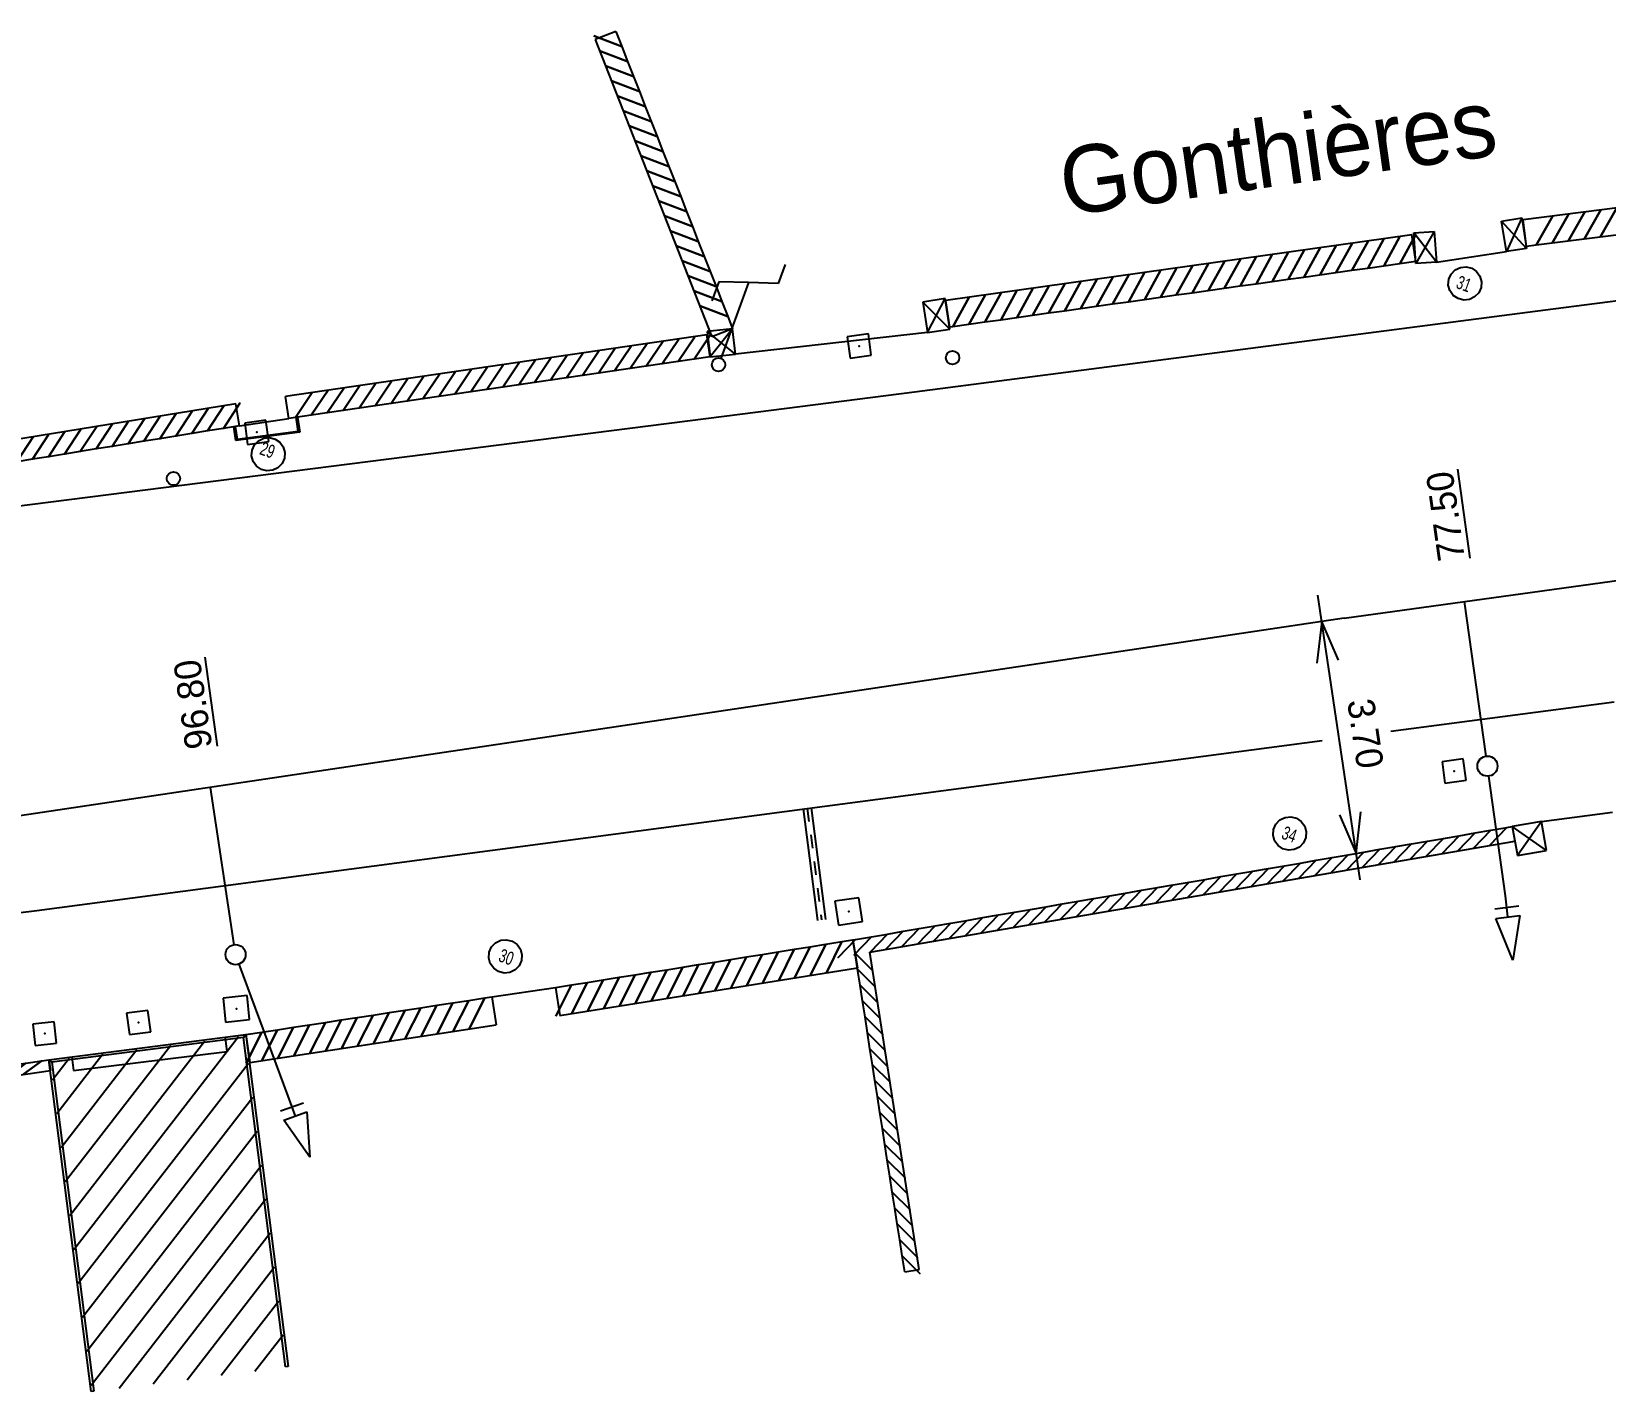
# Model space of a CAD drawing. Extents: x -215 to 206, y -120 to -34.
# Drawn here: x 81.28 to 104.72, y -84.04 to -63.8 of the extents above; entities that cross this region are included whole.
import ezdxf
from ezdxf.enums import TextEntityAlignment as Align

# ---------------------------------------------------------------- set-up
doc = ezdxf.new("R2010")
doc.units = 0
doc.header["$MEASUREMENT"] = 0
for name, color, linetype in [('C_BAT_INDI', 7, 'CONTINUOUS'), ('C_BAT_INDU', 7, 'CONTINUOUS'), ('TOP$BATI', 7, 'CONTINUOUS')]:
    doc.layers.add(name, color=color, linetype=linetype)
doc.styles.add('txt', font='TXT', dxfattribs={"height": 0.2})

# ---------------------------------------------------------------- blocks, each defined once
blk = doc.blocks.new('FLECH')
at = {"layer": 'C_BAT_INDU', "color": 1, "linetype": 'Continuous'}
blk.add_lwpolyline([(-0.1294, 0.483), (0, 0), (0.1294, 0.483)], dxfattribs=at)
blk = doc.blocks.new('FLEC')
at = {"layer": 'C_BAT_INDU', "color": 1, "linetype": 'Continuous', "xscale": 24.99905005097397, "yscale": 24.99905005097397, "zscale": 25.00093132415669, "rotation": 90.00065102824891}
blk.add_blockref('FLECH', (0, 0), dxfattribs=at)
blk = doc.blocks.new('BRANC')
at = {"layer": 'C_BAT_INDU', "color": 5, "linetype": 'Continuous'}
for p, q in [((-24.1355, 0.1509, -0.0006), (-7.9202, 4.518, -0.0013)), ((-7.9196, -4.5168, 0.0002), (-24.1355, 0.1509, -0.0006)), ((-7.9211, -0.0006, -0.0002), (0, 0)), ((-7.9202, 4.518, -0.0013), (-7.9196, -4.5168, 0.0002)), ((-4.2835, 4.5178, -0.0017), (-4.2829, -4.517, -0.0001))]:
    blk.add_line(p, q, dxfattribs=at)

msp = doc.modelspace()

# ---------------------------------------------------------------- linework, layer by layer
at = {"layer": 'C_BAT_INDI', "color": 5, "linetype": 'Continuous'}
for p, q in [((100.827, -72.532, 997.356), (110.567, -71.187, -0.028)), ((102.94, -74.584, 997.924), (102.622, -72.285, 997.924)), ((100.827, -72.532, 997.356), (81.008, -75.49, 996.911)), ((103.228, -76.665, 997.924), (102.981, -74.882, 997.924)), ((84.298, -77.392, 996.943), (83.948, -75.051, 996.943)), ((85.102, -79.645, 251.382), (84.372, -77.681, 947.136))]:
    msp.add_line(p, q, dxfattribs=at)
at = {"layer": 'C_BAT_INDI', "color": 1, "linetype": 'Continuous'}
msp.add_line((101.067, -76.428, 997.349), (100.434, -72.187, 997.349), dxfattribs=at)
at = {"layer": 'C_BAT_INDI', "color": 5, "linetype": 'Continuous'}
for centre in [(102.961, -74.733, 997.924), (84.32, -77.54, 996.943)]:
    msp.add_circle(centre, 0.15, dxfattribs=at)
at = {"layer": 'TOP$BATI', "color": 7, "linetype": 'Continuous'}
for p, q in [((90.07, -64.02, 997.606), (89.653, -63.861, 997.606)), ((89.653, -63.861, 997.606), (90.07, -64.02, 997.606)), ((89.982, -63.796, 997.606), (89.675, -63.917, 997.606)), ((89.675, -63.917, 997.606), (91.414, -68.342, 997.606)), ((89.982, -63.796, 997.606), (90.07, -64.02, 997.606)), ((90.158, -64.243, 997.606), (89.741, -64.085, 997.606)), ((89.741, -64.085, 997.606), (90.158, -64.243, 997.606)), ((90.07, -64.02, 997.606), (90.158, -64.243, 997.606)), ((90.246, -64.466, 997.606), (89.829, -64.308, 997.606)), ((89.829, -64.308, 997.606), (90.246, -64.466, 997.606)), ((90.158, -64.243, 997.606), (90.246, -64.466, 997.606)), ((90.333, -64.69, 997.606), (89.916, -64.531, 997.606)), ((89.916, -64.531, 997.606), (90.333, -64.69, 997.606)), ((90.246, -64.466, 997.606), (90.333, -64.69, 997.606)), ((90.333, -64.69, 997.606), (90.421, -64.913, 997.606)), ((90.421, -64.913, 997.606), (90.004, -64.755, 997.606)), ((90.004, -64.755, 997.606), (90.421, -64.913, 997.606)), ((90.421, -64.913, 997.606), (90.509, -65.137, 997.606)), ((90.509, -65.137, 997.606), (90.092, -64.978, 997.606)), ((90.092, -64.978, 997.606), (90.509, -65.137, 997.606)), ((90.509, -65.137, 997.606), (90.597, -65.36, 997.606)), ((90.597, -65.36, 997.606), (90.18, -65.201, 997.606)), ((90.18, -65.201, 997.606), (90.597, -65.36, 997.606)), ((90.597, -65.36, 997.606), (90.684, -65.583, 997.606)), ((90.684, -65.583, 997.606), (90.268, -65.425, 997.606)), ((90.268, -65.425, 997.606), (90.684, -65.583, 997.606)), ((90.684, -65.583, 997.606), (90.772, -65.807, 997.606)), ((90.772, -65.807, 997.606), (90.355, -65.648, 997.606)), ((90.355, -65.648, 997.606), (90.772, -65.807, 997.606)), ((90.772, -65.807, 997.606), (90.86, -66.03, 997.606)), ((90.86, -66.03, 997.606), (90.443, -65.871, 997.606)), ((90.443, -65.871, 997.606), (90.86, -66.03, 997.606)), ((90.948, -66.254, 997.606), (90.531, -66.095, 997.606)), ((90.531, -66.095, 997.606), (90.948, -66.254, 997.606)), ((90.86, -66.03, 997.606), (90.948, -66.254, 997.606)), ((109.116, -65.89, 998.365), (103.491, -66.599, 998.365)), ((91.035, -66.477, 997.606), (90.619, -66.318, 997.606)), ((90.619, -66.318, 997.606), (91.035, -66.477, 997.606)), ((90.948, -66.254, 997.606), (91.035, -66.477, 997.606)), ((91.123, -66.7, 997.606), (90.707, -66.542, 997.606)), ((90.707, -66.542, 997.606), (91.123, -66.7, 997.606)), ((91.035, -66.477, 997.606), (91.123, -66.7, 997.606)), ((103.689, -66.977, 998.365), (103.937, -66.543, 998.365)), ((103.937, -66.543, 998.365), (103.689, -66.977, 998.365)), ((103.927, -66.947, 998.365), (104.175, -66.513, 998.365)), ((104.175, -66.513, 998.365), (103.927, -66.947, 998.365)), ((104.165, -66.917, 998.365), (104.413, -66.483, 998.365)), ((104.413, -66.483, 998.365), (104.165, -66.917, 998.365)), ((104.403, -66.887, 998.365), (104.651, -66.453, 998.365)), ((104.651, -66.453, 998.365), (104.403, -66.887, 998.365)), ((104.642, -66.857, 998.365), (104.889, -66.423, 998.365)), ((104.889, -66.423, 998.365), (104.642, -66.857, 998.365)), ((91.211, -66.924, 997.606), (90.794, -66.765, 997.606)), ((90.794, -66.765, 997.606), (91.211, -66.924, 997.606)), ((91.123, -66.7, 997.606), (91.211, -66.924, 997.606)), ((101.866, -66.794, 998.231), (102.17, -66.774, 998.231)), ((101.866, -66.794, 998.231), (102.17, -66.774, 998.231)), ((101.897, -67.252, 998.231), (101.866, -66.794, 998.231)), ((102.201, -67.232, 998.231), (101.866, -66.794, 998.231)), ((102.17, -66.774, 998.231), (101.897, -67.252, 998.231)), ((102.17, -66.774, 998.231), (102.201, -67.232, 998.231)), ((103.172, -66.619, 998.232), (103.473, -66.573, 998.232)), ((103.172, -66.619, 998.232), (103.473, -66.573, 998.232)), ((103.243, -67.073, 998.232), (103.172, -66.619, 998.232)), ((103.543, -67.026, 998.232), (103.172, -66.619, 998.232)), ((103.473, -66.573, 998.232), (103.243, -67.073, 998.232)), ((103.473, -66.573, 998.232), (103.543, -67.026, 998.232)), ((103.541, -66.996, 998.097), (103.491, -66.599, 998.097)), ((103.938, -67.924, 996.853), (114.298, -66.613, 996.853)), ((91.299, -67.147, 997.606), (90.882, -66.988, 997.606)), ((90.882, -66.988, 997.606), (91.299, -67.147, 997.606)), ((91.211, -66.924, 997.606), (91.299, -67.147, 997.606)), ((101.837, -66.826, 998.028), (94.898, -67.803, 998.028)), ((100.229, -67.457, 998.028), (100.471, -67.019, 998.028)), ((100.471, -67.019, 998.028), (100.229, -67.457, 998.028)), ((100.467, -67.423, 998.028), (100.708, -66.985, 998.028)), ((100.708, -66.985, 998.028), (100.467, -67.423, 998.028)), ((100.705, -67.39, 998.028), (100.946, -66.952, 998.028)), ((100.946, -66.952, 998.028), (100.705, -67.39, 998.028)), ((100.942, -67.356, 998.028), (101.184, -66.918, 998.028)), ((101.184, -66.918, 998.028), (100.942, -67.356, 998.028)), ((101.18, -67.323, 998.028), (101.421, -66.885, 998.028)), ((101.421, -66.885, 998.028), (101.18, -67.323, 998.028)), ((101.418, -67.289, 998.028), (101.659, -66.851, 998.028)), ((101.659, -66.851, 998.028), (101.418, -67.289, 998.028)), ((101.655, -67.256, 998.028), (101.897, -66.818, 998.028)), ((101.897, -66.818, 998.028), (101.655, -67.256, 998.028)), ((101.893, -67.222, 998.028), (101.837, -66.826, 998.028)), ((103.543, -67.026, 998.232), (103.243, -67.073, 998.232)), ((103.689, -66.977, 998.365), (103.541, -66.996, 998.365)), ((103.927, -66.947, 998.365), (103.689, -66.977, 998.365)), ((104.165, -66.917, 998.365), (103.927, -66.947, 998.365)), ((104.403, -66.887, 998.365), (104.165, -66.917, 998.365)), ((104.642, -66.857, 998.365), (104.403, -66.887, 998.365)), ((104.88, -66.827, 998.365), (104.642, -66.857, 998.365)), ((91.387, -67.37, 997.606), (90.97, -67.212, 997.606)), ((90.97, -67.212, 997.606), (91.387, -67.37, 997.606)), ((91.299, -67.147, 997.606), (91.387, -67.37, 997.606)), ((92.502, -67.266, 997.513), (92.4, -67.547, 997.513)), ((98.566, -67.691, 998.028), (98.807, -67.253, 998.028)), ((98.807, -67.253, 998.028), (98.566, -67.691, 998.028)), ((98.803, -67.657, 998.028), (99.045, -67.219, 998.028)), ((99.045, -67.219, 998.028), (98.803, -67.657, 998.028)), ((99.041, -67.624, 998.028), (99.282, -67.186, 998.028)), ((99.282, -67.186, 998.028), (99.041, -67.624, 998.028)), ((99.279, -67.59, 998.028), (99.52, -67.152, 998.028)), ((99.52, -67.152, 998.028), (99.279, -67.59, 998.028)), ((99.517, -67.557, 998.028), (99.758, -67.119, 998.028)), ((99.758, -67.119, 998.028), (99.517, -67.557, 998.028)), ((99.754, -67.523, 998.028), (99.996, -67.085, 998.028)), ((99.996, -67.085, 998.028), (99.754, -67.523, 998.028)), ((99.992, -67.49, 998.028), (100.233, -67.052, 998.028)), ((100.233, -67.052, 998.028), (99.992, -67.49, 998.028)), ((101.655, -67.256, 998.028), (101.418, -67.289, 998.028)), ((101.893, -67.222, 998.028), (101.655, -67.256, 998.028)), ((102.201, -67.232, 998.231), (101.897, -67.252, 998.231)), ((102.201, -67.232, 998.231), (103.243, -67.073, 998.231)), ((91.475, -67.594, 997.606), (91.058, -67.435, 997.606)), ((91.058, -67.435, 997.606), (91.475, -67.594, 997.606)), ((91.387, -67.37, 997.606), (91.475, -67.594, 997.606)), ((96.902, -67.925, 998.028), (97.144, -67.487, 998.028)), ((97.144, -67.487, 998.028), (96.902, -67.925, 998.028)), ((97.14, -67.891, 998.028), (97.381, -67.453, 998.028)), ((97.381, -67.453, 998.028), (97.14, -67.891, 998.028)), ((97.378, -67.858, 998.028), (97.619, -67.42, 998.028)), ((97.619, -67.42, 998.028), (97.378, -67.858, 998.028)), ((97.615, -67.824, 998.028), (97.857, -67.386, 998.028)), ((97.857, -67.386, 998.028), (97.615, -67.824, 998.028)), ((97.853, -67.791, 998.028), (98.094, -67.353, 998.028)), ((98.094, -67.353, 998.028), (97.853, -67.791, 998.028)), ((98.091, -67.758, 998.028), (98.332, -67.32, 998.028)), ((98.332, -67.32, 998.028), (98.091, -67.758, 998.028)), ((98.328, -67.724, 998.028), (98.57, -67.286, 998.028)), ((98.57, -67.286, 998.028), (98.328, -67.724, 998.028)), ((99.992, -67.49, 998.028), (99.754, -67.523, 998.028)), ((100.229, -67.457, 998.028), (99.992, -67.49, 998.028)), ((100.467, -67.423, 998.028), (100.229, -67.457, 998.028)), ((100.705, -67.39, 998.028), (100.467, -67.423, 998.028)), ((100.942, -67.356, 998.028), (100.705, -67.39, 998.028)), ((101.18, -67.323, 998.028), (100.942, -67.356, 998.028)), ((101.418, -67.289, 998.028), (101.18, -67.323, 998.028)), ((102.379, -67.572, 991.352), (102.385, -67.486, 991.352)), ((102.385, -67.486, 991.352), (102.421, -67.407, 991.352)), ((102.421, -67.407, 991.352), (102.481, -67.346, 991.352)), ((102.481, -67.346, 991.352), (102.559, -67.308, 991.352)), ((102.559, -67.308, 991.352), (102.644, -67.3, 991.352)), ((102.644, -67.3, 991.352), (102.728, -67.321, 991.352)), ((102.728, -67.321, 991.352), (102.799, -67.369, 991.352)), ((102.799, -67.369, 991.352), (102.85, -67.439, 991.352)), ((102.85, -67.439, 991.352), (102.873, -67.522, 991.352)), ((91.562, -67.817, 997.606), (91.145, -67.659, 997.606)), ((91.145, -67.659, 997.606), (91.562, -67.817, 997.606)), ((91.514, -67.523, 997.513), (91.412, -67.805, 997.513)), ((91.475, -67.594, 997.606), (91.562, -67.817, 997.606)), ((91.957, -67.535, 997.513), (91.514, -67.523, 997.513)), ((91.957, -67.535, 997.513), (91.547, -68.663, 997.513)), ((92.4, -67.547, 997.513), (91.957, -67.535, 997.513)), ((95.239, -68.159, 998.028), (95.48, -67.721, 998.028)), ((95.48, -67.721, 998.028), (95.239, -68.159, 998.028)), ((95.476, -68.125, 998.028), (95.718, -67.687, 998.028)), ((95.718, -67.687, 998.028), (95.476, -68.125, 998.028)), ((95.714, -68.092, 998.028), (95.955, -67.654, 998.028)), ((95.955, -67.654, 998.028), (95.714, -68.092, 998.028)), ((95.952, -68.058, 998.028), (96.193, -67.621, 998.028)), ((96.193, -67.621, 998.028), (95.952, -68.058, 998.028)), ((96.189, -68.025, 998.028), (96.431, -67.587, 998.028)), ((96.431, -67.587, 998.028), (96.189, -68.025, 998.028)), ((96.427, -67.992, 998.028), (96.668, -67.554, 998.028)), ((96.668, -67.554, 998.028), (96.427, -67.992, 998.028)), ((96.665, -67.958, 998.028), (96.906, -67.52, 998.028)), ((96.906, -67.52, 998.028), (96.665, -67.958, 998.028)), ((98.328, -67.724, 998.028), (98.091, -67.758, 998.028)), ((98.566, -67.691, 998.028), (98.328, -67.724, 998.028)), ((98.803, -67.657, 998.028), (98.566, -67.691, 998.028)), ((99.041, -67.624, 998.028), (98.803, -67.657, 998.028)), ((99.279, -67.59, 998.028), (99.041, -67.624, 998.028)), ((99.517, -67.557, 998.028), (99.279, -67.59, 998.028)), ((99.754, -67.523, 998.028), (99.517, -67.557, 998.028)), ((102.402, -67.655, 991.352), (102.379, -67.572, 991.352)), ((102.453, -67.725, 991.352), (102.402, -67.655, 991.352)), ((102.524, -67.774, 991.352), (102.453, -67.725, 991.352)), ((102.831, -67.687, 991.352), (102.771, -67.749, 991.352)), ((102.867, -67.608, 991.352), (102.831, -67.687, 991.352)), ((102.873, -67.522, 991.352), (102.867, -67.608, 991.352)), ((91.65, -68.04, 997.606), (91.233, -67.882, 997.606)), ((91.233, -67.882, 997.606), (91.65, -68.04, 997.606)), ((91.562, -67.817, 997.606), (91.65, -68.04, 997.606)), ((94.431, -69.159, 996.853), (103.938, -67.924, 996.853)), ((94.889, -67.774, 997.632), (94.554, -67.824, 997.632)), ((94.889, -67.774, 997.632), (94.554, -67.824, 997.632)), ((94.554, -67.824, 997.632), (94.623, -68.279, 997.632)), ((94.554, -67.824, 997.632), (94.958, -68.228, 997.632)), ((94.623, -68.279, 997.632), (94.889, -67.774, 997.632)), ((94.958, -68.228, 997.632), (94.889, -67.774, 997.632)), ((94.954, -68.199, 997.648), (94.898, -67.803, 997.648)), ((95.001, -68.192, 998.028), (95.242, -67.754, 998.028)), ((95.242, -67.754, 998.028), (95.001, -68.192, 998.028)), ((96.665, -67.958, 998.028), (96.427, -67.992, 998.028)), ((96.902, -67.925, 998.028), (96.665, -67.958, 998.028)), ((97.14, -67.891, 998.028), (96.902, -67.925, 998.028)), ((97.378, -67.858, 998.028), (97.14, -67.891, 998.028)), ((97.615, -67.824, 998.028), (97.378, -67.858, 998.028)), ((97.853, -67.791, 998.028), (97.615, -67.824, 998.028)), ((98.091, -67.758, 998.028), (97.853, -67.791, 998.028)), ((102.608, -67.795, 991.352), (102.524, -67.774, 991.352)), ((102.693, -67.786, 991.352), (102.608, -67.795, 991.352)), ((102.771, -67.749, 991.352), (102.693, -67.786, 991.352)), ((91.65, -68.04, 997.606), (91.721, -68.222, 997.606)), ((95.001, -68.192, 998.028), (94.954, -68.199, 998.028)), ((95.239, -68.159, 998.028), (95.001, -68.192, 998.028)), ((95.476, -68.125, 998.028), (95.239, -68.159, 998.028)), ((95.714, -68.092, 998.028), (95.476, -68.125, 998.028)), ((95.952, -68.058, 998.028), (95.714, -68.092, 998.028)), ((96.189, -68.025, 998.028), (95.952, -68.058, 998.028)), ((96.427, -67.992, 998.028), (96.189, -68.025, 998.028)), ((91.338, -68.314, 997.532), (85.066, -69.229, 997.532)), ((90.436, -68.779, 997.532), (90.685, -68.409, 997.532)), ((90.685, -68.409, 997.532), (90.436, -68.779, 997.532)), ((90.673, -68.745, 997.532), (90.922, -68.375, 997.532)), ((90.922, -68.375, 997.532), (90.673, -68.745, 997.532)), ((90.91, -68.71, 997.532), (91.16, -68.34, 997.532)), ((91.16, -68.34, 997.532), (90.91, -68.71, 997.532)), ((91.148, -68.675, 997.532), (91.397, -68.305, 997.532)), ((91.397, -68.305, 997.532), (91.148, -68.675, 997.532)), ((91.386, -68.641, 997.532), (91.338, -68.314, 997.532)), ((91.721, -68.221, 997.532), (91.343, -68.263, 997.532)), ((91.343, -68.263, 997.532), (91.386, -68.641, 997.532)), ((91.763, -68.599, 997.532), (91.343, -68.263, 997.532)), ((91.721, -68.221, 997.532), (91.386, -68.641, 997.532)), ((91.721, -68.222, 997.532), (91.414, -68.342, 997.532)), ((91.763, -68.599, 997.532), (91.721, -68.221, 997.532)), ((94.623, -68.279, 997.632), (91.763, -68.598, 997.632)), ((93.744, -68.3, 997.536), (93.427, -68.344, 997.536)), ((93.427, -68.344, 997.536), (93.47, -68.661, 997.536)), ((93.787, -68.617, 997.536), (93.744, -68.3, 997.536)), ((94.623, -68.279, 997.632), (94.958, -68.228, 997.632)), ((88.773, -69.022, 997.532), (89.022, -68.652, 997.532)), ((89.022, -68.652, 997.532), (88.773, -69.022, 997.532)), ((89.011, -68.987, 997.532), (89.26, -68.617, 997.532)), ((89.26, -68.617, 997.532), (89.011, -68.987, 997.532)), ((89.248, -68.952, 997.532), (89.497, -68.583, 997.532)), ((89.497, -68.583, 997.532), (89.248, -68.952, 997.532)), ((89.486, -68.918, 997.532), (89.735, -68.548, 997.532)), ((89.735, -68.548, 997.532), (89.486, -68.918, 997.532)), ((89.723, -68.883, 997.532), (89.972, -68.513, 997.532)), ((89.972, -68.513, 997.532), (89.723, -68.883, 997.532)), ((89.961, -68.849, 997.532), (90.21, -68.479, 997.532)), ((90.21, -68.479, 997.532), (89.961, -68.849, 997.532)), ((90.198, -68.814, 997.532), (90.447, -68.444, 997.532)), ((90.447, -68.444, 997.532), (90.198, -68.814, 997.532)), ((91.386, -68.641, 997.532), (91.148, -68.675, 997.532)), ((91.386, -68.641, 997.532), (91.763, -68.599, 997.532)), ((91.386, -68.641, 997.532), (91.763, -68.599, 997.532)), ((93.47, -68.661, 997.536), (93.787, -68.617, 997.536)), ((87.111, -69.264, 997.532), (87.36, -68.894, 997.532)), ((87.36, -68.894, 997.532), (87.111, -69.264, 997.532)), ((87.348, -69.23, 997.532), (87.597, -68.86, 997.532)), ((87.597, -68.86, 997.532), (87.348, -69.23, 997.532)), ((87.586, -69.195, 997.532), (87.835, -68.825, 997.532)), ((87.835, -68.825, 997.532), (87.586, -69.195, 997.532)), ((87.823, -69.16, 997.532), (88.072, -68.79, 997.532)), ((88.072, -68.79, 997.532), (87.823, -69.16, 997.532)), ((88.061, -69.126, 997.532), (88.31, -68.756, 997.532)), ((88.31, -68.756, 997.532), (88.061, -69.126, 997.532)), ((88.298, -69.091, 997.532), (88.547, -68.721, 997.532)), ((88.547, -68.721, 997.532), (88.298, -69.091, 997.532)), ((88.536, -69.056, 997.532), (88.785, -68.687, 997.532)), ((88.785, -68.687, 997.532), (88.536, -69.056, 997.532)), ((89.723, -68.883, 997.532), (89.486, -68.918, 997.532)), ((89.961, -68.849, 997.532), (89.723, -68.883, 997.532)), ((90.198, -68.814, 997.532), (89.961, -68.849, 997.532)), ((90.436, -68.779, 997.532), (90.198, -68.814, 997.532)), ((90.673, -68.745, 997.532), (90.436, -68.779, 997.532)), ((90.91, -68.71, 997.532), (90.673, -68.745, 997.532)), ((91.148, -68.675, 997.532), (90.91, -68.71, 997.532)), ((85.448, -69.507, 997.532), (85.698, -69.137, 997.532)), ((85.698, -69.137, 997.532), (85.448, -69.507, 997.532)), ((85.686, -69.472, 997.532), (85.935, -69.102, 997.532)), ((85.935, -69.102, 997.532), (85.686, -69.472, 997.532)), ((85.923, -69.438, 997.532), (86.172, -69.068, 997.532)), ((86.172, -69.068, 997.532), (85.923, -69.438, 997.532)), ((86.161, -69.403, 997.532), (86.41, -69.033, 997.532)), ((86.41, -69.033, 997.532), (86.161, -69.403, 997.532)), ((86.398, -69.368, 997.532), (86.647, -68.998, 997.532)), ((86.647, -68.998, 997.532), (86.398, -69.368, 997.532)), ((86.636, -69.334, 997.532), (86.885, -68.964, 997.532)), ((86.885, -68.964, 997.532), (86.636, -69.334, 997.532)), ((86.873, -69.299, 997.532), (87.122, -68.929, 997.532)), ((87.122, -68.929, 997.532), (86.873, -69.299, 997.532)), ((88.061, -69.126, 997.532), (87.823, -69.16, 997.532)), ((88.298, -69.091, 997.532), (88.061, -69.126, 997.532)), ((88.536, -69.056, 997.532), (88.298, -69.091, 997.532)), ((88.773, -69.022, 997.532), (88.536, -69.056, 997.532)), ((89.011, -68.987, 997.532), (88.773, -69.022, 997.532)), ((89.248, -68.952, 997.532), (89.011, -68.987, 997.532)), ((89.486, -68.918, 997.532), (89.248, -68.952, 997.532)), ((84.325, -69.342, 997.437), (79.343, -70.147, 997.437)), ((84.377, -69.668, 997.437), (84.325, -69.342, 997.437)), ((85.113, -69.556, 997.433), (85.066, -69.229, 997.433)), ((85.211, -69.541, 997.532), (85.46, -69.172, 997.532)), ((85.46, -69.172, 997.532), (85.211, -69.541, 997.532)), ((86.398, -69.368, 997.532), (86.161, -69.403, 997.532)), ((86.636, -69.334, 997.532), (86.398, -69.368, 997.532)), ((86.873, -69.299, 997.532), (86.636, -69.334, 997.532)), ((87.111, -69.264, 997.532), (86.873, -69.299, 997.532)), ((87.348, -69.23, 997.532), (87.111, -69.264, 997.532)), ((87.586, -69.195, 997.532), (87.348, -69.23, 997.532)), ((87.823, -69.16, 997.532), (87.586, -69.195, 997.532)), ((91.871, -69.489, 996.853), (94.431, -69.159, 996.853)), ((81.022, -70.868, 996.853), (91.871, -69.489, 996.853)), ((84.377, -69.668, 997.437), (85.113, -69.556, 997.437)), ((84.773, -69.584, 997.142), (84.456, -69.627, 997.142)), ((84.817, -69.901, 997.142), (84.773, -69.584, 997.142)), ((85.211, -69.541, 997.532), (85.113, -69.556, 997.532)), ((85.448, -69.507, 997.532), (85.211, -69.541, 997.532)), ((85.223, -69.54, 997.435), (85.243, -69.537, 997.435)), ((85.253, -69.746, 997.435), (85.223, -69.54, 997.435)), ((85.243, -69.537, 997.435), (85.276, -69.763, 997.435)), ((85.686, -69.472, 997.532), (85.448, -69.507, 997.532)), ((85.923, -69.438, 997.532), (85.686, -69.472, 997.532)), ((86.161, -69.403, 997.532), (85.923, -69.438, 997.532)), ((84.293, -69.681, 997.435), (84.312, -69.678, 997.435)), ((84.326, -69.888, 997.435), (84.293, -69.681, 997.435)), ((84.312, -69.678, 997.435), (84.343, -69.865, 997.435)), ((85.276, -69.763, 997.435), (84.326, -69.888, 997.435)), ((84.343, -69.865, 997.435), (85.253, -69.746, 997.435)), ((84.456, -69.627, 997.142), (84.499, -69.944, 997.142)), ((84.739, -69.851, 991.352), (84.825, -69.843, 991.352)), ((84.825, -69.843, 991.352), (84.909, -69.864, 991.352)), ((85.276, -69.763, 997.435), (85.253, -69.746, 997.435)), ((85.253, -69.746, 997.435), (85.276, -69.763, 997.435)), ((84.326, -69.888, 997.435), (84.343, -69.865, 997.435)), ((84.343, -69.865, 997.435), (84.326, -69.888, 997.435)), ((84.499, -69.944, 997.142), (84.817, -69.901, 997.142)), ((84.559, -70.115, 991.352), (84.566, -70.029, 991.352)), ((84.566, -70.029, 991.352), (84.601, -69.951, 991.352)), ((84.601, -69.951, 991.352), (84.661, -69.889, 991.352)), ((84.661, -69.889, 991.352), (84.739, -69.851, 991.352)), ((84.909, -69.864, 991.352), (84.98, -69.913, 991.352)), ((84.98, -69.913, 991.352), (85.03, -69.982, 991.352)), ((85.03, -69.982, 991.352), (85.054, -70.066, 991.352)), ((85.054, -70.066, 991.352), (85.047, -70.151, 991.352)), ((84.583, -70.198, 991.352), (84.559, -70.115, 991.352)), ((84.633, -70.268, 991.352), (84.583, -70.198, 991.352)), ((84.705, -70.317, 991.352), (84.633, -70.268, 991.352)), ((84.952, -70.292, 991.352), (84.874, -70.329, 991.352)), ((85.012, -70.23, 991.352), (84.952, -70.292, 991.352)), ((85.047, -70.151, 991.352), (85.012, -70.23, 991.352)), ((84.788, -70.338, 991.352), (84.705, -70.317, 991.352)), ((84.874, -70.329, 991.352), (84.788, -70.338, 991.352)), ((101.525, -74.215, 996.118), (104.848, -73.777, 996.118)), ((92.833, -75.362, 996.118), (100.502, -74.35, 996.118)), ((102.602, -74.627, 997.8), (102.285, -74.669, 997.8)), ((102.285, -74.669, 997.8), (102.327, -74.987, 997.8)), ((102.644, -74.945, 997.8), (102.602, -74.627, 997.8)), ((102.327, -74.987, 997.8), (102.644, -74.945, 997.8)), ((81.361, -76.881, 996.118), (92.833, -75.362, 996.118)), ((92.773, -75.37, 997.141), (92.986, -77.03, 997.141)), ((92.833, -75.362, 997.141), (92.858, -75.56, 997.141)), ((92.892, -75.355, 997.141), (93.105, -77.015, 997.141)), ((103.764, -75.558, 997.924), (104.825, -75.42, 997.924)), ((99.769, -75.762, 991.352), (99.775, -75.676, 991.352)), ((99.775, -75.676, 991.352), (99.811, -75.597, 991.352)), ((99.811, -75.597, 991.352), (99.871, -75.535, 991.352)), ((99.871, -75.535, 991.352), (99.949, -75.498, 991.352)), ((99.949, -75.498, 991.352), (100.034, -75.489, 991.352)), ((100.034, -75.489, 991.352), (100.118, -75.51, 991.352)), ((100.118, -75.51, 991.352), (100.189, -75.559, 991.352)), ((100.189, -75.559, 991.352), (100.24, -75.629, 991.352)), ((100.24, -75.629, 991.352), (100.263, -75.712, 991.352)), ((103.014, -75.688, 997.356), (102.756, -75.955, 997.356)), ((102.756, -75.955, 997.356), (103.014, -75.688, 997.356)), ((102.778, -75.728, 997.356), (103.014, -75.688, 997.356)), ((103.251, -75.647, 997.356), (102.993, -75.915, 997.356)), ((102.993, -75.915, 997.356), (103.251, -75.647, 997.356)), ((103.014, -75.688, 997.356), (103.251, -75.647, 997.356)), ((103.251, -75.647, 997.356), (103.331, -75.633, 997.356)), ((103.764, -75.558, 997.924), (103.331, -75.633, 997.924)), ((103.331, -75.633, 997.924), (103.369, -75.85, 997.924)), ((103.331, -75.633, 997.924), (103.407, -76.066, 997.924)), ((103.84, -75.99, 997.924), (103.331, -75.633, 997.924)), ((103.764, -75.558, 997.924), (103.407, -76.066, 997.924)), ((103.84, -75.99, 997.924), (103.764, -75.558, 997.924)), ((92.884, -75.759, 997.18), (92.909, -75.957, 997.18)), ((93.765, -77.501, 997.356), (103.369, -75.85, 997.356)), ((99.792, -75.845, 991.352), (99.769, -75.762, 991.352)), ((99.843, -75.915, 991.352), (99.792, -75.845, 991.352)), ((99.914, -75.963, 991.352), (99.843, -75.915, 991.352)), ((100.161, -75.938, 991.352), (100.083, -75.976, 991.352)), ((100.221, -75.877, 991.352), (100.161, -75.938, 991.352)), ((100.257, -75.798, 991.352), (100.221, -75.877, 991.352)), ((100.263, -75.712, 991.352), (100.257, -75.798, 991.352)), ((101.595, -75.932, 997.356), (101.337, -76.199, 997.356)), ((101.337, -76.199, 997.356), (101.595, -75.932, 997.356)), ((101.359, -75.972, 997.356), (101.595, -75.932, 997.356)), ((101.832, -75.891, 997.356), (101.573, -76.159, 997.356)), ((101.573, -76.159, 997.356), (101.832, -75.891, 997.356)), ((101.595, -75.932, 997.356), (101.832, -75.891, 997.356)), ((102.068, -75.85, 997.356), (101.81, -76.118, 997.356)), ((101.81, -76.118, 997.356), (102.068, -75.85, 997.356)), ((101.832, -75.891, 997.356), (102.068, -75.85, 997.356)), ((102.305, -75.81, 997.356), (102.046, -76.077, 997.356)), ((102.046, -76.077, 997.356), (102.305, -75.81, 997.356)), ((102.068, -75.85, 997.356), (102.305, -75.81, 997.356)), ((102.541, -75.769, 997.356), (102.283, -76.037, 997.356)), ((102.283, -76.037, 997.356), (102.541, -75.769, 997.356)), ((102.305, -75.81, 997.356), (102.541, -75.769, 997.356)), ((102.778, -75.728, 997.356), (102.519, -75.996, 997.356)), ((102.519, -75.996, 997.356), (102.778, -75.728, 997.356)), ((102.541, -75.769, 997.356), (102.778, -75.728, 997.356)), ((92.935, -76.156, 997.218), (92.96, -76.354, 997.218)), ((99.998, -75.984, 991.352), (99.914, -75.963, 991.352)), ((100.083, -75.976, 991.352), (99.998, -75.984, 991.352)), ((100.413, -76.135, 997.356), (100.154, -76.403, 997.356)), ((100.154, -76.403, 997.356), (100.413, -76.135, 997.356)), ((100.176, -76.176, 997.356), (100.413, -76.135, 997.356)), ((100.649, -76.094, 997.356), (100.391, -76.362, 997.356)), ((100.391, -76.362, 997.356), (100.649, -76.094, 997.356)), ((100.413, -76.135, 997.356), (100.649, -76.094, 997.356)), ((100.886, -76.054, 997.356), (100.627, -76.321, 997.356)), ((100.627, -76.321, 997.356), (100.886, -76.054, 997.356)), ((100.649, -76.094, 997.356), (100.886, -76.054, 997.356)), ((101.122, -76.013, 997.356), (100.864, -76.281, 997.356)), ((100.864, -76.281, 997.356), (101.122, -76.013, 997.356)), ((100.886, -76.054, 997.356), (101.122, -76.013, 997.356)), ((101.359, -75.972, 997.356), (101.1, -76.24, 997.356)), ((101.1, -76.24, 997.356), (101.359, -75.972, 997.356)), ((101.122, -76.013, 997.356), (101.359, -75.972, 997.356)), ((103.407, -76.066, 997.924), (103.84, -75.99, 997.924)), ((103.407, -76.066, 997.924), (103.84, -75.99, 997.924)), ((98.993, -76.379, 997.356), (98.735, -76.647, 997.356)), ((98.735, -76.647, 997.356), (98.993, -76.379, 997.356)), ((98.757, -76.42, 997.356), (98.993, -76.379, 997.356)), ((99.23, -76.338, 997.356), (98.972, -76.606, 997.356)), ((98.972, -76.606, 997.356), (99.23, -76.338, 997.356)), ((98.993, -76.379, 997.356), (99.23, -76.338, 997.356)), ((99.466, -76.298, 997.356), (99.208, -76.565, 997.356)), ((99.208, -76.565, 997.356), (99.466, -76.298, 997.356)), ((99.23, -76.338, 997.356), (99.466, -76.298, 997.356)), ((99.703, -76.257, 997.356), (99.445, -76.525, 997.356)), ((99.445, -76.525, 997.356), (99.703, -76.257, 997.356)), ((99.466, -76.298, 997.356), (99.703, -76.257, 997.356)), ((99.94, -76.216, 997.356), (99.681, -76.484, 997.356)), ((99.681, -76.484, 997.356), (99.94, -76.216, 997.356)), ((99.703, -76.257, 997.356), (99.94, -76.216, 997.356)), ((100.176, -76.176, 997.356), (99.918, -76.443, 997.356)), ((99.918, -76.443, 997.356), (100.176, -76.176, 997.356)), ((99.94, -76.216, 997.356), (100.176, -76.176, 997.356)), ((92.986, -76.552, 997.256), (93.011, -76.751, 997.256)), ((97.574, -76.623, 997.356), (97.316, -76.891, 997.356)), ((97.316, -76.891, 997.356), (97.574, -76.623, 997.356)), ((97.338, -76.664, 997.356), (97.574, -76.623, 997.356)), ((97.811, -76.582, 997.356), (97.553, -76.85, 997.356)), ((97.553, -76.85, 997.356), (97.811, -76.582, 997.356)), ((97.574, -76.623, 997.356), (97.811, -76.582, 997.356)), ((98.047, -76.542, 997.356), (97.789, -76.809, 997.356)), ((97.789, -76.809, 997.356), (98.047, -76.542, 997.356)), ((97.811, -76.582, 997.356), (98.047, -76.542, 997.356)), ((98.284, -76.501, 997.356), (98.025, -76.769, 997.356)), ((98.025, -76.769, 997.356), (98.284, -76.501, 997.356)), ((98.047, -76.542, 997.356), (98.284, -76.501, 997.356)), ((98.52, -76.46, 997.356), (98.262, -76.728, 997.356)), ((98.262, -76.728, 997.356), (98.52, -76.46, 997.356)), ((98.284, -76.501, 997.356), (98.52, -76.46, 997.356)), ((98.757, -76.42, 997.356), (98.499, -76.687, 997.356)), ((98.499, -76.687, 997.356), (98.757, -76.42, 997.356)), ((98.52, -76.46, 997.356), (98.757, -76.42, 997.356)), ((93.602, -76.692, 997.326), (93.246, -76.745, 997.326)), ((93.246, -76.745, 997.326), (93.299, -77.101, 997.326)), ((93.655, -77.047, 997.326), (93.602, -76.692, 997.326)), ((96.628, -76.786, 997.356), (96.37, -77.053, 997.356)), ((96.37, -77.053, 997.356), (96.628, -76.786, 997.356)), ((96.392, -76.826, 997.356), (96.628, -76.786, 997.356)), ((96.865, -76.745, 997.356), (96.606, -77.013, 997.356)), ((96.606, -77.013, 997.356), (96.865, -76.745, 997.356)), ((96.628, -76.786, 997.356), (96.865, -76.745, 997.356)), ((97.101, -76.704, 997.356), (96.843, -76.972, 997.356)), ((96.843, -76.972, 997.356), (97.101, -76.704, 997.356)), ((96.865, -76.745, 997.356), (97.101, -76.704, 997.356)), ((97.338, -76.664, 997.356), (97.079, -76.931, 997.356)), ((97.079, -76.931, 997.356), (97.338, -76.664, 997.356)), ((97.101, -76.704, 997.356), (97.338, -76.664, 997.356)), ((77.771, -77.342, 996.118), (81.361, -76.881, 996.118)), ((93.036, -76.949, 997.295), (93.046, -77.023, 997.295)), ((93.299, -77.101, 997.326), (93.655, -77.047, 997.326)), ((88.192, -77.364, 991.352), (88.27, -77.327, 991.352)), ((88.27, -77.327, 991.352), (88.356, -77.318, 991.352)), ((88.356, -77.318, 991.352), (88.439, -77.34, 991.352)), ((88.439, -77.34, 991.352), (88.511, -77.388, 991.352)), ((93.349, -77.347, 997.19), (93.514, -77.321, 997.19)), ((93.514, -77.321, 997.356), (93.58, -77.736, 997.356)), ((88.09, -77.591, 991.352), (88.096, -77.505, 991.352)), ((88.096, -77.505, 991.352), (88.132, -77.426, 991.352)), ((88.132, -77.426, 991.352), (88.192, -77.364, 991.352)), ((88.511, -77.388, 991.352), (88.561, -77.458, 991.352)), ((88.561, -77.458, 991.352), (88.584, -77.541, 991.352)), ((88.584, -77.541, 991.352), (88.578, -77.627, 991.352)), ((91.69, -77.613, 997.19), (91.927, -77.575, 997.19)), ((91.927, -77.575, 997.19), (91.697, -78.037, 997.19)), ((91.697, -78.037, 997.19), (91.927, -77.575, 997.19)), ((91.927, -77.575, 997.19), (92.164, -77.537, 997.19)), ((92.164, -77.537, 997.19), (91.934, -77.999, 997.19)), ((91.934, -77.999, 997.19), (92.164, -77.537, 997.19)), ((92.164, -77.537, 997.19), (92.401, -77.499, 997.19)), ((92.401, -77.499, 997.19), (92.171, -77.961, 997.19)), ((92.171, -77.961, 997.19), (92.401, -77.499, 997.19)), ((92.401, -77.499, 997.19), (92.638, -77.461, 997.19)), ((92.638, -77.461, 997.19), (92.408, -77.923, 997.19)), ((92.408, -77.923, 997.19), (92.638, -77.461, 997.19)), ((92.638, -77.461, 997.19), (92.875, -77.423, 997.19)), ((92.875, -77.423, 997.19), (92.645, -77.885, 997.19)), ((92.645, -77.885, 997.19), (92.875, -77.423, 997.19)), ((92.875, -77.423, 997.19), (93.112, -77.385, 997.19)), ((93.112, -77.385, 997.19), (92.882, -77.847, 997.19)), ((92.882, -77.847, 997.19), (93.112, -77.385, 997.19)), ((93.112, -77.385, 997.19), (93.349, -77.347, 997.19)), ((93.349, -77.347, 997.19), (93.119, -77.81, 997.19)), ((93.119, -77.81, 997.19), (93.349, -77.347, 997.19)), ((94.501, -82.228, 997.356), (93.765, -77.501, 997.356)), ((88.113, -77.674, 991.352), (88.09, -77.591, 991.352)), ((88.164, -77.744, 991.352), (88.113, -77.674, 991.352)), ((88.235, -77.793, 991.352), (88.164, -77.744, 991.352)), ((88.319, -77.814, 991.352), (88.235, -77.793, 991.352)), ((88.405, -77.805, 991.352), (88.319, -77.814, 991.352)), ((88.482, -77.768, 991.352), (88.405, -77.805, 991.352)), ((88.542, -77.706, 991.352), (88.482, -77.768, 991.352)), ((88.578, -77.627, 991.352), (88.542, -77.706, 991.352)), ((89.15, -78.444, 997.19), (93.58, -77.736, 997.19)), ((90.268, -77.84, 997.19), (90.505, -77.802, 997.19)), ((90.505, -77.802, 997.19), (90.275, -78.264, 997.19)), ((90.275, -78.264, 997.19), (90.505, -77.802, 997.19)), ((90.505, -77.802, 997.19), (90.742, -77.764, 997.19)), ((90.742, -77.764, 997.19), (90.512, -78.226, 997.19)), ((90.512, -78.226, 997.19), (90.742, -77.764, 997.19)), ((90.742, -77.764, 997.19), (90.979, -77.726, 997.19)), ((90.979, -77.726, 997.19), (90.749, -78.189, 997.19)), ((90.749, -78.189, 997.19), (90.979, -77.726, 997.19)), ((90.979, -77.726, 997.19), (91.216, -77.689, 997.19)), ((91.216, -77.689, 997.19), (90.986, -78.151, 997.19)), ((90.986, -78.151, 997.19), (91.216, -77.689, 997.19)), ((91.216, -77.689, 997.19), (91.453, -77.651, 997.19)), ((91.453, -77.651, 997.19), (91.223, -78.113, 997.19)), ((91.223, -78.113, 997.19), (91.453, -77.651, 997.19)), ((91.453, -77.651, 997.19), (91.69, -77.613, 997.19)), ((91.69, -77.613, 997.19), (91.46, -78.075, 997.19)), ((91.46, -78.075, 997.19), (91.69, -77.613, 997.19)), ((88.138, -78.168, 997.184), (89.083, -78.029, 997.184)), ((89.083, -78.029, 997.19), (89.32, -77.992, 997.19)), ((89.083, -78.029, 997.19), (89.15, -78.444, 997.19)), ((89.32, -77.992, 997.19), (89.091, -78.454, 997.19)), ((89.091, -78.454, 997.19), (89.32, -77.992, 997.19)), ((89.32, -77.992, 997.19), (89.557, -77.954, 997.19)), ((89.557, -77.954, 997.19), (89.327, -78.416, 997.19)), ((89.327, -78.416, 997.19), (89.557, -77.954, 997.19)), ((89.557, -77.954, 997.19), (89.794, -77.916, 997.19)), ((89.794, -77.916, 997.19), (89.565, -78.378, 997.19)), ((89.565, -78.378, 997.19), (89.794, -77.916, 997.19)), ((89.794, -77.916, 997.19), (90.031, -77.878, 997.19)), ((90.031, -77.878, 997.19), (89.802, -78.34, 997.19)), ((89.802, -78.34, 997.19), (90.031, -77.878, 997.19)), ((90.031, -77.878, 997.19), (90.268, -77.84, 997.19)), ((90.268, -77.84, 997.19), (90.038, -78.302, 997.19)), ((90.038, -78.302, 997.19), (90.268, -77.84, 997.19)), ((84.492, -78.148, 996.941), (84.134, -78.186, 996.941)), ((84.134, -78.186, 996.941), (84.172, -78.544, 996.941)), ((84.53, -78.505, 996.941), (84.492, -78.148, 996.941)), ((87.318, -78.294, 996.98), (87.555, -78.257, 996.98)), ((87.555, -78.257, 996.98), (87.323, -78.718, 996.98)), ((87.323, -78.718, 996.98), (87.555, -78.257, 996.98)), ((87.555, -78.257, 996.98), (87.793, -78.221, 996.98)), ((87.793, -78.221, 996.98), (87.56, -78.681, 996.98)), ((87.56, -78.681, 996.98), (87.793, -78.221, 996.98)), ((87.793, -78.221, 996.98), (88.03, -78.184, 996.98)), ((88.03, -78.184, 996.98), (87.797, -78.645, 996.98)), ((87.797, -78.645, 996.98), (88.03, -78.184, 996.98)), ((88.03, -78.184, 996.98), (88.138, -78.168, 996.98)), ((88.138, -78.168, 997.184), (88.202, -78.583, 997.184)), ((83.014, -78.371, 996.912), (82.697, -78.413, 996.912)), ((82.697, -78.413, 996.912), (82.739, -78.731, 996.912)), ((83.056, -78.689, 996.912), (83.014, -78.371, 996.912)), ((84.172, -78.544, 996.941), (84.53, -78.505, 996.941)), ((85.658, -78.548, 996.98), (85.895, -78.512, 996.98)), ((85.895, -78.512, 996.98), (85.662, -78.973, 996.98)), ((85.662, -78.973, 996.98), (85.895, -78.512, 996.98)), ((85.895, -78.512, 996.98), (86.132, -78.475, 996.98)), ((86.132, -78.475, 996.98), (85.899, -78.936, 996.98)), ((85.899, -78.936, 996.98), (86.132, -78.475, 996.98)), ((86.132, -78.475, 996.98), (86.369, -78.439, 996.98)), ((86.369, -78.439, 996.98), (86.136, -78.9, 996.98)), ((86.136, -78.9, 996.98), (86.369, -78.439, 996.98)), ((86.369, -78.439, 996.98), (86.607, -78.403, 996.98)), ((86.607, -78.403, 996.98), (86.374, -78.863, 996.98)), ((86.374, -78.863, 996.98), (86.607, -78.403, 996.98)), ((86.607, -78.403, 996.98), (86.844, -78.366, 996.98)), ((86.844, -78.366, 996.98), (86.611, -78.827, 996.98)), ((86.611, -78.827, 996.98), (86.844, -78.366, 996.98)), ((86.844, -78.366, 996.98), (87.081, -78.33, 996.98)), ((87.081, -78.33, 996.98), (86.848, -78.791, 996.98)), ((86.848, -78.791, 996.98), (87.081, -78.33, 996.98)), ((87.081, -78.33, 996.98), (87.318, -78.294, 996.98)), ((87.318, -78.294, 996.98), (87.085, -78.754, 996.98)), ((87.085, -78.754, 996.98), (87.318, -78.294, 996.98)), ((81.62, -78.54, 996.895), (81.302, -78.574, 996.895)), ((81.302, -78.574, 996.895), (81.336, -78.892, 996.895)), ((81.54, -79.104, 996.943), (84.472, -78.73, 996.943)), ((81.654, -78.858, 996.895), (81.62, -78.54, 996.895)), ((82.739, -78.731, 996.912), (83.056, -78.689, 996.912)), ((84.472, -78.73, 996.943), (84.437, -78.775, 996.943)), ((84.437, -78.775, 996.943), (84.472, -78.73, 996.943)), ((84.472, -78.73, 996.98), (84.709, -78.694, 996.98)), ((84.472, -78.73, 996.98), (84.535, -79.146, 996.98)), ((84.472, -78.73, 996.943), (85.102, -83.671, 996.943)), ((84.709, -78.694, 996.98), (84.476, -79.155, 996.98)), ((84.476, -79.155, 996.98), (84.709, -78.694, 996.98)), ((84.535, -79.146, 996.98), (88.202, -78.583, 996.98)), ((84.709, -78.694, 996.98), (84.946, -78.658, 996.98)), ((84.946, -78.658, 996.98), (84.713, -79.118, 996.98)), ((84.713, -79.118, 996.98), (84.946, -78.658, 996.98)), ((84.946, -78.658, 996.98), (85.183, -78.621, 996.98)), ((85.183, -78.621, 996.98), (84.95, -79.082, 996.98)), ((84.95, -79.082, 996.98), (85.183, -78.621, 996.98)), ((85.183, -78.621, 996.98), (85.42, -78.585, 996.98)), ((85.42, -78.585, 996.98), (85.188, -79.045, 996.98)), ((85.188, -79.045, 996.98), (85.42, -78.585, 996.98)), ((85.42, -78.585, 996.98), (85.658, -78.548, 996.98)), ((85.658, -78.548, 996.98), (85.425, -79.009, 996.98)), ((85.425, -79.009, 996.98), (85.658, -78.548, 996.98)), ((81.336, -78.892, 996.895), (81.654, -78.858, 996.895)), ((84.437, -78.775, 996.943), (81.585, -79.139, 996.943)), ((81.721, -80.412, 996.943), (82.851, -78.952, 996.943)), ((81.785, -80.917, 996.943), (83.356, -78.887, 996.943)), ((81.85, -81.422, 996.943), (83.861, -78.823, 996.943)), ((81.906, -79.264, 996.951), (84.193, -78.983, 996.951)), ((81.914, -81.928, 996.943), (84.366, -78.758, 996.943)), ((84.193, -78.983, 996.951), (84.169, -78.784, 996.951)), ((85.062, -83.676, 996.943), (84.437, -78.775, 996.943)), ((81.54, -79.104, 996.943), (81.563, -79.263, 996.943)), ((82.17, -84.044, 996.943), (81.54, -79.104, 996.943)), ((81.54, -79.104, 996.943), (81.585, -79.139, 996.943)), ((81.585, -79.139, 996.943), (81.54, -79.104, 996.943)), ((81.585, -79.139, 996.943), (82.21, -84.039, 996.943)), ((81.592, -79.402, 996.943), (81.841, -79.08, 996.943)), ((81.657, -79.907, 996.943), (82.346, -79.016, 996.943)), ((81.882, -79.065, 996.951), (81.906, -79.264, 996.951)), ((81.978, -82.433, 996.943), (84.512, -79.158, 996.943)), ((72.909, -80.535, 996.751), (81.563, -79.263, 996.751)), ((82.043, -82.938, 996.943), (84.576, -79.663, 996.943)), ((82.107, -83.443, 996.943), (84.641, -80.168, 996.943)), ((82.172, -83.948, 996.943), (84.705, -80.673, 996.943)), ((82.589, -83.996, 996.949), (84.77, -81.178, 996.949)), ((83.094, -83.932, 996.955), (84.834, -81.684, 996.955)), ((83.599, -83.868, 996.961), (84.898, -82.189, 996.961)), ((94.284, -82.261, 997.356), (94.501, -82.228, 997.356)), ((84.104, -83.803, 996.968), (84.963, -82.694, 996.968)), ((84.609, -83.739, 996.974), (85.027, -83.199, 996.974)), ((85.102, -83.671, 996.943), (85.062, -83.676, 996.943)), ((82.21, -84.039, 996.943), (82.17, -84.044, 996.943))]:
    msp.add_line(p, q, dxfattribs=at)
for points, elevation in [([(84.377, -69.668), (84.141, -69.706), (84.384, -69.332), (84.141, -69.706), (83.904, -69.744), (84.147, -69.371), (83.904, -69.744), (83.667, -69.783), (83.91, -69.409), (83.667, -69.783), (83.43, -69.821), (83.673, -69.447), (83.43, -69.821), (83.193, -69.859), (83.436, -69.486), (83.193, -69.859), (82.956, -69.897), (83.199, -69.524), (82.956, -69.897), (82.719, -69.936), (82.963, -69.562), (82.719, -69.936), (82.482, -69.974), (82.726, -69.6), (82.482, -69.974), (82.245, -70.012), (82.489, -69.639), (82.245, -70.012), (82.008, -70.051), (82.252, -69.677), (82.008, -70.051), (81.771, -70.089), (82.015, -69.715), (81.771, -70.089), (81.534, -70.127), (81.778, -69.754), (81.534, -70.127), (81.297, -70.166), (81.541, -69.792), (81.297, -70.166), (81.061, -70.204), (81.304, -69.83), (81.061, -70.204)], 997.437), ([(94.284, -82.261), (94.247, -82.024), (94.511, -82.287), (94.247, -82.024), (94.21, -81.787), (94.474, -82.05), (94.21, -81.787), (94.173, -81.55), (94.437, -81.813), (94.173, -81.55), (94.136, -81.313), (94.4, -81.576), (94.136, -81.313), (94.099, -81.076), (94.363, -81.338), (94.099, -81.076), (94.062, -80.839), (94.326, -81.101), (94.062, -80.839), (94.025, -80.602), (94.289, -80.864), (94.025, -80.602), (93.988, -80.365), (94.252, -80.627), (93.988, -80.365), (93.951, -80.127), (94.215, -80.39), (93.951, -80.127), (93.914, -79.89), (94.178, -80.153), (93.914, -79.89), (93.877, -79.653), (94.141, -79.916), (93.877, -79.653), (93.84, -79.416), (94.104, -79.678), (93.84, -79.416), (93.803, -79.179), (94.067, -79.441), (93.803, -79.179), (93.766, -78.942), (94.03, -79.204), (93.766, -78.942), (93.73, -78.705), (93.993, -78.967), (93.73, -78.705), (93.693, -78.467), (93.956, -78.73), (93.693, -78.467), (93.656, -78.23), (93.919, -78.493), (93.656, -78.23), (93.619, -77.993), (93.882, -78.256), (93.619, -77.993), (93.582, -77.756), (93.845, -78.019), (93.582, -77.756), (93.545, -77.519), (93.808, -77.781), (93.545, -77.519), (93.514, -77.321), (93.553, -77.314), (93.295, -77.582), (93.553, -77.314), (93.79, -77.274), (93.531, -77.541), (93.79, -77.274), (94.026, -77.233), (93.768, -77.501), (94.026, -77.233), (94.263, -77.192), (94.005, -77.46), (94.263, -77.192), (94.499, -77.152), (94.241, -77.419), (94.499, -77.152), (94.736, -77.111), (94.478, -77.379), (94.736, -77.111), (94.973, -77.07), (94.714, -77.338), (94.973, -77.07), (95.209, -77.03), (94.951, -77.297), (95.209, -77.03), (95.446, -76.989), (95.187, -77.257), (95.446, -76.989), (95.682, -76.948), (95.424, -77.216), (95.682, -76.948), (95.919, -76.908), (95.66, -77.175), (95.919, -76.908), (96.155, -76.867), (95.897, -77.135), (96.155, -76.867), (96.392, -76.826), (96.133, -77.094), (96.392, -76.826)], 997.356), ([(80.959, -79.19), (80.685, -79.392), (80.959, -79.19), (81.196, -79.155), (80.923, -79.357), (81.196, -79.155), (81.434, -79.12), (81.16, -79.322), (81.434, -79.12), (81.54, -79.104)], 996.751)]:
    msp.add_lwpolyline(points, dxfattribs=dict(at, elevation=elevation))
for centre in [(91.512, -68.757, 997.513), (94.997, -68.653, 997.594), (83.395, -70.452, 997.091)]:
    msp.add_circle(centre, 0.1, dxfattribs=at)
for p in [(93.607, -68.481, 997.536), (84.636, -69.764, 997.142), (102.465, -74.807, 997.8), (93.451, -76.896, 997.326), (84.332, -78.346, 996.941), (81.478, -78.716, 996.895), (82.877, -78.551, 996.912)]:
    msp.add_point(p, dxfattribs=at)

# ---------------------------------------------------------------- block references
at = {"layer": 'C_BAT_INDU', "color": 1, "linetype": 'Continuous', "xscale": 0.0500010551900467, "yscale": 0.0500010551900467, "zscale": 0.0499981373516866}
for p, rotation in [((100.493, -72.582, 997.349), 98.48855003552808), ((101.007, -76.033, 997.349), 278.4885500355281)]:
    msp.add_blockref('FLEC', p, dxfattribs=dict(at, rotation=rotation))
at = {"layer": 'C_BAT_INDU', "color": 5, "linetype": 'Continuous', "zscale": 0.0400003725296627}
for p, xscale, yscale, rotation in [((103.228, -76.665, 997.924), 0.0400005853025144, 0.0400005853025144, 97.00091912144073), ((85.102, -79.645, 251.382), 0.0399946556990021, 0.0399946556990021, 109.9962152060191)]:
    msp.add_blockref('BRANC', p, dxfattribs=dict(at, xscale=xscale, yscale=yscale, rotation=rotation))

# ---------------------------------------------------------------- texts
at = {"layer": 'C_BAT_INDI', "color": 215, "linetype": 'Continuous', "style": 'txt'}
for s, p in [('%%U77.50', (102.335, -71.013, 87.146)), ('%%U96.80', (83.683, -73.815, 87.146))]:
    msp.add_text(s, height=0.4, rotation=98, dxfattribs=at).set_placement(p, align=Align.MIDDLE)
at = {"layer": 'C_BAT_INDI', "color": 1, "linetype": 'Continuous', "style": 'txt'}
msp.add_text('3.70', height=0.4, rotation=278.4857, dxfattribs=at).set_placement((100.948, -74.278, 997.349), align=Align.CENTER)
at = {"layer": 'TOP$BATI', "color": 7, "linetype": 'Continuous', "style": 'txt'}
msp.add_text('Gonthi%%232res', height=1, rotation=8.0099, dxfattribs=at).set_placement((99.909, -66.088, 998.028), align=Align.CENTER)
at = {"layer": 'TOP$BATI', "color": 7, "linetype": 'Continuous', "style": 'txt', "width": 0.6995}
for s, p in [('31', (102.578, -67.647, -7.648)), ('29', (84.762, -70.122, -7.648)), ('34', (99.979, -75.843, -7.648)), ('30', (88.319, -77.669, 997.184))]:
    msp.add_text(s, height=0.2, rotation=340, dxfattribs=at).set_placement(p, align=Align.CENTER)

doc.saveas('drawing.dxf')
